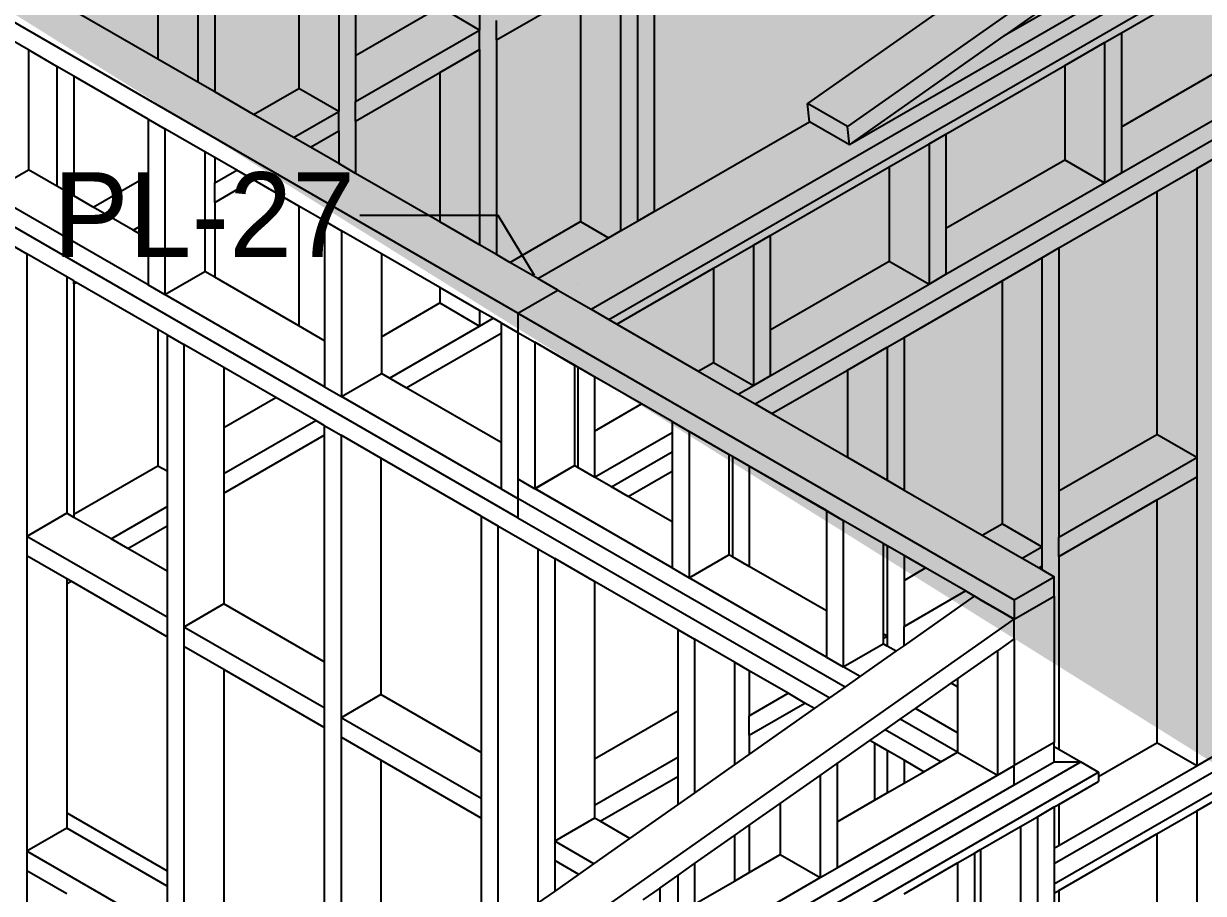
# Model space of a CAD drawing. Header units: millimetres. Extents: x 19458 to 19711, y 4351 to 4752.
# Drawn here: x 19493.654 to 19495.537, y 4536.232 to 4537.62 of the extents above; entities that cross this region are included whole.
import ezdxf
from ezdxf import colors
from ezdxf.entities.mleader import LeaderData, LeaderLine
from ezdxf.math import Vec2, Vec3

# ---------------------------------------------------------------- set-up
doc = ezdxf.new("R2010")
doc.units = ezdxf.units.MM
for name, color, linetype in [('0 @ 0.75', 7, 'Continuous'), ('cotas', 1, 'Continuous'), ('cotas @ 400', 1, 'Continuous'), ('cotas @ 500', 1, 'Continuous')]:
    doc.layers.add(name, color=color, linetype=linetype)
doc.styles.add('century gothic', font='GOTHIC.TTF')
doc.styles.add('COTAS SMC', font='GOTHIC.TTF')
doc.dimstyles.new('ANOTATIVE 100 SMCONSTRUCCIONES', dxfattribs={"dimscale": 0, "dimtxt": 0.18, "dimasz": 0.15, "dimexe": 0.18, "dimexo": 0.09, "dimgap": 0.1, "dimtad": 1, "dimzin": 0, "dimdsep": 46, "dimtxsty": 'century gothic', "dimblk1": 'FLECHA1', "dimblk2": 'FLECHA1', "dimsah": 1, "dimcen": 0.18, "dimdle": 0.075, "dimclrd": 1, "dimclre": 1, "dimclrt": 2, "dimaunit": 1, "dimadec": 0, "dimazin": 0, "dimtfac": 0.75, "dimtix": 1, "dimtmove": 2, "dimatfit": 3, "dimfxl": 0.09, "dimtvp": 1.5, "dimtfill": 1, "dimtolj": 1, "dimtzin": 0, "dimarcsym": 0})
doc.dimstyles.new('PIES SMCONSTRUCCIONES', dxfattribs={"dimscale": 0, "dimtxt": 0.18, "dimasz": 0.2, "dimexe": 0.18, "dimexo": 0, "dimgap": 0.1, "dimtad": 1, "dimdec": 0, "dimlfac": 39.370079, "dimzin": 0, "dimdsep": 46, "dimlunit": 4, "dimtxsty": 'COTAS SMC', "dimblk1": 'FLECHA1', "dimblk2": 'FLECHA1', "dimsah": 1, "dimcen": 0.2, "dimdle": 0.075, "dimclrd": 1, "dimclre": 1, "dimclrt": 2, "dimaunit": 1, "dimadec": 0, "dimazin": 0, "dimtfac": 0.75, "dimtdec": 0, "dimtix": 1, "dimtmove": 2, "dimatfit": 3, "dimfxl": 0.09, "dimtvp": 1.5, "dimtfill": 1, "dimtolj": 1, "dimtzin": 0, "dimarcsym": 0})

# ---------------------------------------------------------------- blocks, each defined once
blk = doc.blocks.new('FLECHA1')
at = {"color": 4}
blk.add_line((-0.246176, -0.248081), (0.248081, 0.25), dxfattribs=at)
at = {"color": 1}
blk.add_line((-1, 0), (0.496162, 0), dxfattribs=at)
blk = doc.blocks.new('*D574')
at = {"layer": 'cotas', "color": 1, "lineweight": -2, "transparency": 16777216}
for p, q in [((19614.326, 4625.8448), (19614.326, 4700.8448)), ((19570.9836, 4550.8448), (19524.326, 4550.8448)), ((19614.326, 4548.4298), (19614.326, 4550.8448)), ((19570.5339, 4548.4298), (19524.326, 4548.4298)), ((19614.326, 4473.4298), (19614.326, 4398.4298))]:
    blk.add_line(p, q, dxfattribs=at)
at = {"layer": 'Defpoints', "color": 0, "transparency": 16777216}
for p in [(19614.326, 4550.8448), (19615.9836, 4550.8448), (19615.5339, 4548.4298)]:
    blk.add_point(p, dxfattribs=at)
at = {"layer": 'cotas', "color": 1, "lineweight": -2, "transparency": 16777216, "xscale": 75, "yscale": 75, "zscale": 75}
for p, rotation in [((19614.326, 4550.8448), 270), ((19614.326, 4548.4298), 90)]:
    blk.add_blockref('FLECHA1', p, dxfattribs=dict(at, rotation=rotation))
at = {"layer": 'cotas', "color": 2, "transparency": 16777216, "insert": (19517.3376, 4549.6373), "char_height": 90, "attachment_point": 5, "rotation": 90, "style": 'century gothic', "bg_fill": 3, "box_fill_scale": 1.1, "bg_fill_color": 256, "bg_fill_true_color": 13158600, "bg_fill_transparency": 0}
blk.add_mtext('\\A1;2.42', dxfattribs=at)
blk = doc.blocks.new('*D626')
at = {"layer": 'cotas', "color": 1, "lineweight": -2, "transparency": 16777216}
for p, q in [((19614.326, 4610.8448), (19614.326, 4670.8448)), ((19579.9836, 4550.8448), (19542.326, 4550.8448)), ((19614.326, 4548.4298), (19614.326, 4550.8448)), ((19579.5339, 4548.4298), (19542.326, 4548.4298)), ((19614.326, 4488.4298), (19614.326, 4428.4298))]:
    blk.add_line(p, q, dxfattribs=at)
at = {"layer": 'Defpoints', "color": 0, "transparency": 16777216}
for p in [(19614.326, 4550.8448), (19615.9836, 4550.8448), (19615.5339, 4548.4298)]:
    blk.add_point(p, dxfattribs=at)
at = {"layer": 'cotas', "color": 1, "lineweight": -2, "transparency": 16777216, "xscale": 60, "yscale": 60, "zscale": 60}
for p, rotation in [((19614.326, 4550.8448), 270), ((19614.326, 4548.4298), 90)]:
    blk.add_blockref('FLECHA1', p, dxfattribs=dict(at, rotation=rotation))
at = {"layer": 'cotas', "color": 2, "transparency": 16777216, "insert": (19536.7353, 4549.6373), "char_height": 72, "attachment_point": 5, "rotation": 90, "style": 'century gothic', "bg_fill": 3, "box_fill_scale": 1.1, "bg_fill_color": 256, "bg_fill_true_color": 13158600, "bg_fill_transparency": 0}
blk.add_mtext('\\A1;2.42', dxfattribs=at)
blk = doc.blocks.new('*D629')
at = {"layer": 'cotas', "color": 1, "lineweight": -2, "transparency": 16777216}
for p, q in [((19620.0128, 4651.7533), (19620.0128, 4751.7533)), ((19620.4168, 4551.7533), (19530.0128, 4551.7533)), ((19620.0128, 4550.5333), (19620.0128, 4551.7533)), ((19620.4168, 4550.5333), (19530.0128, 4550.5333)), ((19620.0128, 4450.5333), (19620.0128, 4350.5333))]:
    blk.add_line(p, q, dxfattribs=at)
at = {"layer": 'Defpoints', "color": 0, "transparency": 16777216}
for p in [(19620.0128, 4551.7533), (19620.4168, 4551.7533), (19620.4168, 4550.5333)]:
    blk.add_point(p, dxfattribs=at)
at = {"layer": 'cotas', "color": 1, "lineweight": -2, "transparency": 16777216, "xscale": 100, "yscale": 100, "zscale": 100}
for p, rotation in [((19620.0128, 4551.7533), 270), ((19620.0128, 4550.5333), 90)]:
    blk.add_blockref('FLECHA1', p, dxfattribs=dict(at, rotation=rotation))
at = {"layer": 'cotas', "color": 2, "transparency": 16777216, "insert": (19523.8809, 4551.1433), "char_height": 90, "attachment_point": 5, "rotation": 90, "style": 'COTAS SMC', "bg_fill": 3, "box_fill_scale": 1.1, "bg_fill_color": 256, "bg_fill_true_color": 13158600, "bg_fill_transparency": 0}
blk.add_mtext("\\A1;4'", dxfattribs=at)
blk = doc.blocks.new('hf')
at = {"color": 250}
for p, q in [((2.8744, 1.5647), (0.5842, -0.0453)), ((0.0583, -0.343), (-1.9393, 0.8103)), ((0.2489, 0.6542), (0.2489, -0.1962)), ((-0.0028, 0.5089), (-0.0028, 0.1086)), ((0.4366, -0.4879), (2.1418, 0.4966)), ((0.2758, 0.4602), (0.2758, -0.1807)), ((1.5141, 0.4607), (0.5871, -0.0744)), ((0.175, -0.3369), (1.5353, 0.4485)), ((0.2033, -0.3532), (1.5494, 0.424)), ((-0.2275, 0.3792), (-0.2275, -0.0212)), ((-0.2007, 0.3947), (-0.2007, 0.0678)), ((-0.2912, 0.3424), (-0.2912, 0.0156)), ((1.1194, 0.2998), (0.8341, 0.0992)), ((-0.4254, 0.2649), (-0.4254, 0.0098)), ((1.1505, 0.2818), (0.8341, 0.0992)), ((-0.4523, 0.2494), (-0.4523, 0.0253)), ((-0.5159, 0.2127), (-0.5159, 0.0621)), ((0.222, 0.2074), (0.222, -0.2117)), ((1.0212, 0.1043), (1.2108, 0.2138)), ((0.0241, 0.0931), (0.1584, 0.1706)), ((0.1584, 0.1706), (0.1584, -0.197)), ((0.7763, 0.1712), (0.5206, -0.0085)), ((-0.5159, 0.0621), (-0.6464, 0.1374)), ((-0.2007, 0.0678), (-0.0664, 0.1454)), ((-0.0028, 0.1086), (-0.0664, 0.1454)), ((-0.7226, 0.0768), (-0.7862, 0.1136)), ((0.0241, 0.0931), (0.0241, 0.1241)), ((-0.2007, -0.0056), (-0.0028, 0.1086)), ((-0.0028, 0.0776), (-0.0028, 0.1086)), ((0.5871, -0.0744), (0.8341, 0.0992)), ((0.9943, 0.0888), (1.0212, 0.1043)), ((1.0212, 0.1043), (1.0212, -0.0459)), ((0.0583, -0.6696), (-1.2527, 0.0873)), ((-0.7226, 0.0768), (-0.7226, -0.1142)), ((-0.6771, 0.0506), (-0.7226, 0.0768)), ((-0.0664, 0.0408), (-0.0028, 0.0776)), ((-0.0028, 0.0776), (-0.0028, -0.2342)), ((0.0241, 0.0931), (0.0241, -0.2497)), ((0.9307, 0.0521), (0.9943, 0.0888)), ((0.9943, 0.0888), (0.9943, -0.1349)), ((-0.4523, 0.0253), (-0.5159, 0.0621)), ((-0.2007, 0.0678), (-0.2007, -0.0056)), ((1.0212, -0.0459), (1.2108, 0.0636)), ((-0.6771, 0.0506), (-0.6771, -0.1405)), ((-0.6502, 0.0351), (-0.6771, 0.0506)), ((-0.2007, -0.0367), (-0.0664, 0.0408)), ((-0.0664, 0.0408), (-0.0664, -0.1975)), ((0.741, -0.0574), (0.9307, 0.0521)), ((0.9307, 0.0521), (0.9307, -0.0982)), ((-0.6502, 0.0351), (-0.6502, -0.156)), ((-0.5315, -0.0335), (-0.6502, 0.0351)), ((-0.4254, 0.0098), (-0.4523, 0.0253)), ((1.0212, -0.1194), (1.2745, 0.0268)), ((-0.3633, -0.0261), (-0.4254, 0.0098)), ((-0.3633, -0.0261), (-0.2912, 0.0156)), ((-0.2275, -0.0212), (-0.2912, 0.0156)), ((-0.2007, -0.0367), (-0.2007, -0.0056)), ((0.5235, -0.0377), (0.5206, -0.0085)), ((0.5842, -0.0453), (0.5206, -0.0085)), ((-0.5315, -0.0335), (-0.5047, -0.049)), ((-0.5315, -0.0335), (-0.5315, -0.1232)), ((-0.2997, -0.0628), (-0.3633, -0.0261)), ((-0.2997, -0.0628), (-0.2275, -0.0212)), ((-0.2275, -0.0522), (-0.2275, -0.0212)), ((-0.2007, -0.0367), (-0.2007, -0.12)), ((-0.5047, -0.049), (-0.5047, -0.3135)), ((-0.441, -0.0857), (-0.5047, -0.049)), ((-0.2728, -0.0783), (-0.2275, -0.0522)), ((-0.2275, -0.0522), (-0.2275, -0.1045)), ((0.2758, -0.1807), (0.5235, -0.0377)), ((0.5871, -0.0744), (0.5235, -0.0377)), ((0.5871, -0.0744), (0.5842, -0.0453)), ((1.0212, -0.0459), (1.0212, -0.1194)), ((-0.2728, -0.0783), (-0.2997, -0.0628)), ((0.6505, -0.1097), (0.7142, -0.0729)), ((0.7142, -0.0729), (0.741, -0.0574)), ((0.7142, -0.0729), (0.7142, -0.2967)), ((0.741, -0.0574), (0.741, -0.2077)), ((-0.441, -0.0857), (-0.441, -0.2768)), ((-0.4254, -0.0947), (-0.441, -0.0857)), ((-0.2275, -0.1045), (-0.2728, -0.0783)), ((-0.4254, -0.0947), (-0.4254, -0.1354)), ((-0.3902, -0.1151), (-0.4254, -0.0947)), ((-0.2007, -0.12), (-0.2275, -0.1045)), ((0.4609, -0.2192), (0.6505, -0.1097)), ((0.6505, -0.1097), (0.6505, -0.2599)), ((0.741, -0.2077), (0.9307, -0.0982)), ((0.9307, -0.0982), (0.9943, -0.1349)), ((1.0776, -0.1489), (1.1413, -0.1121)), ((1.1413, -0.1121), (1.1681, -0.0966)), ((1.1413, -0.1121), (1.1413, -0.5732)), ((-0.7862, -0.151), (-0.7226, -0.1142)), ((-0.6771, -0.1405), (-0.7226, -0.1142)), ((-0.6193, -0.1739), (-0.5315, -0.1232)), ((-0.5315, -0.1232), (-0.5315, -0.1967)), ((-0.4254, -0.1354), (-0.3902, -0.1151)), ((-0.4254, -0.1664), (-0.3633, -0.1306)), ((-0.3633, -0.1306), (-0.3902, -0.1151)), ((-0.2912, -0.1722), (-0.3633, -0.1306)), ((-0.0664, -0.1975), (-0.2007, -0.12)), ((0.9943, -0.1349), (1.0212, -0.1194)), ((-0.6502, -0.156), (-0.6771, -0.1405)), ((-0.4254, -0.1664), (-0.4254, -0.1354)), ((0.741, -0.2811), (0.9943, -0.1349)), ((0.9213, -0.2391), (1.0776, -0.1489)), ((1.0776, -0.1489), (1.0776, -0.5365)), ((-0.5315, -0.298), (-0.7862, -0.151)), ((-0.6193, -0.1739), (-0.6502, -0.156)), ((-0.4254, -0.1664), (-0.4254, -0.2858)), ((-0.5557, -0.2106), (-0.6193, -0.1739)), ((-0.2912, -0.1722), (-0.2912, -0.3633)), ((-0.25, -0.196), (-0.2912, -0.1722)), ((0.2489, -0.1962), (0.2758, -0.1807)), ((-0.5557, -0.2106), (-0.5315, -0.1967)), ((-0.5315, -0.1967), (-0.5315, -0.2245)), ((-0.25, -0.196), (-0.2231, -0.2115)), ((-0.25, -0.196), (-0.25, -0.3871)), ((-0.0028, -0.2342), (-0.0664, -0.1975)), ((0.0456, -0.2622), (0.1584, -0.197)), ((0.1584, -0.197), (0.2029, -0.2228)), ((0.222, -0.2117), (0.2489, -0.1962)), ((-0.5315, -0.2245), (-0.5557, -0.2106)), ((-0.5315, -0.2245), (-0.5315, -0.298)), ((-0.2231, -0.2115), (-0.2231, -0.4761)), ((-0.1595, -0.2483), (-0.2231, -0.2115)), ((0.0902, -0.2879), (0.2029, -0.2228)), ((0.2029, -0.2228), (0.222, -0.2117)), ((0.434, -0.2347), (0.4609, -0.2192)), ((0.4609, -0.2192), (0.4609, -0.3694)), ((0.741, -0.2077), (0.741, -0.2811)), ((-0.7517, -0.2329), (-0.7249, -0.2484)), ((0.0241, -0.2497), (-0.0028, -0.2342)), ((0.3704, -0.2714), (0.434, -0.2347)), ((0.434, -0.2347), (0.434, -0.4584)), ((0.8944, -0.2547), (0.9213, -0.2391)), ((0.9213, -0.2391), (0.9213, -0.6267)), ((-0.7249, -0.2484), (-0.7249, -0.6992)), ((-0.6612, -0.2852), (-0.7249, -0.2484)), ((-0.1595, -0.2483), (-0.1595, -0.3806)), ((-0.0664, -0.302), (-0.1595, -0.2483)), ((0.0456, -0.2622), (0.0241, -0.2497)), ((0.0902, -0.2879), (0.0456, -0.2622)), ((0.0902, -0.2612), (0.0902, -0.2612)), ((0.4609, -0.3694), (0.6505, -0.2599)), ((0.6505, -0.2599), (0.7142, -0.2967)), ((0.8308, -0.2914), (0.8944, -0.2547)), ((0.8944, -0.2547), (0.8944, -0.7157)), ((-0.5047, -0.3135), (-0.441, -0.2768)), ((-0.4254, -0.2858), (-0.441, -0.2768)), ((0.216, -0.3605), (0.3704, -0.2714)), ((0.3704, -0.2714), (0.3704, -0.4217)), ((0.7142, -0.2967), (0.741, -0.2811)), ((-0.6612, -0.2852), (-0.6612, -0.6624)), ((-0.6502, -0.2915), (-0.6612, -0.2852)), ((-0.6502, -0.2962), (-0.6502, -0.2915)), ((-0.6462, -0.2939), (-0.6502, -0.2915)), ((-0.6502, -0.2962), (-0.6462, -0.2939)), ((-0.6502, -0.2962), (-0.6502, -0.6639)), ((-0.5159, -0.3691), (-0.6462, -0.2939)), ((-0.5315, -0.298), (-0.5047, -0.3135)), ((-0.2912, -0.3633), (-0.4254, -0.2858)), ((0.122, -0.3063), (0.0902, -0.2879)), ((0.1539, -0.2979), (0.1538, -0.2979)), ((0.4609, -0.4429), (0.7142, -0.2967)), ((0.6744, -0.3817), (0.8308, -0.2914)), ((0.8308, -0.2914), (0.8308, -0.679)), ((-0.25, -0.4606), (-0.5047, -0.3135)), ((-0.0664, -0.302), (-0.0664, -0.3268)), ((-0.0028, -0.3387), (-0.0664, -0.302)), ((0.0583, -0.343), (0.122, -0.3063)), ((0.122, -0.3063), (0.175, -0.3369)), ((-0.1595, -0.3806), (-0.0664, -0.3268)), ((-0.0664, -0.3268), (-0.0028, -0.3636)), ((-0.0028, -0.3387), (-0.0028, -0.3636)), ((0.0187, -0.3512), (-0.0028, -0.3387)), ((0.175, -0.3369), (0.2033, -0.3532)), ((-0.0028, -0.3636), (0.0187, -0.3512)), ((0.0315, -0.3585), (0.0187, -0.3512)), ((0.0583, -0.343), (0.0583, -0.374)), ((0.0583, -0.343), (0.8503, -0.8002)), ((0.2033, -0.3532), (0.216, -0.3605)), ((-0.5159, -0.3691), (-0.5159, -0.5864)), ((-0.5013, -0.3775), (-0.5159, -0.3691)), ((-0.25, -0.3871), (-0.2912, -0.3633)), ((-0.1467, -0.4467), (-0.0028, -0.3636)), ((-0.1199, -0.4622), (0.0315, -0.3748)), ((0.0315, -0.3585), (0.0583, -0.374)), ((0.0315, -0.3585), (0.0315, -0.3748)), ((0.0315, -0.3748), (0.0315, -0.5496)), ((0.0583, -0.374), (0.0583, -0.6075)), ((0.0583, -0.374), (0.0852, -0.3895)), ((0.216, -0.3605), (0.3461, -0.4357)), ((0.4609, -0.3694), (0.4609, -0.4429)), ((-0.5013, -0.3775), (-0.4744, -0.393)), ((-0.5013, -0.3775), (-0.5013, -0.5948)), ((-0.4744, -0.393), (-0.4744, -0.8438)), ((-0.4108, -0.4298), (-0.4744, -0.393)), ((-0.25, -0.3871), (-0.25, -0.4606)), ((-0.1595, -0.3806), (-0.1595, -0.4393)), ((0.0852, -0.3895), (0.0852, -0.6231)), ((0.1488, -0.4263), (0.0852, -0.3895)), ((0.6475, -0.3972), (0.6744, -0.3817)), ((0.6744, -0.3817), (0.6744, -0.6252)), ((0.5839, -0.4339), (0.6475, -0.3972)), ((0.6475, -0.3972), (0.6475, -0.6097)), ((-0.4108, -0.4298), (-0.4108, -0.5256)), ((-0.3278, -0.4777), (-0.4108, -0.4298)), ((0.1488, -0.4263), (0.1488, -0.5863)), ((0.1538, -0.4291), (0.1488, -0.4263)), ((0.1538, -0.4291), (0.1538, -0.5892)), ((0.1807, -0.4446), (0.1538, -0.4291)), ((0.3461, -0.4357), (0.3704, -0.4217)), ((0.3704, -0.4217), (0.434, -0.4584)), ((-0.2231, -0.4761), (-0.1595, -0.4393)), ((-0.1467, -0.4467), (-0.1595, -0.4393)), ((-0.1199, -0.4622), (-0.1467, -0.4467)), ((0.1807, -0.4446), (0.1807, -0.5312)), ((0.2556, -0.4879), (0.1807, -0.4446)), ((0.3461, -0.4357), (0.4098, -0.4724)), ((0.434, -0.4584), (0.4609, -0.4429)), ((0.4635, -0.5034), (0.5839, -0.4339)), ((0.5839, -0.4339), (0.5839, -0.5729)), ((-0.25, -0.4606), (-0.2231, -0.4761)), ((0.0315, -0.5496), (-0.1199, -0.4622)), ((0.4098, -0.4724), (0.434, -0.4584)), ((-0.4108, -0.5256), (-0.3278, -0.4777)), ((-0.2641, -0.5145), (-0.3278, -0.4777)), ((0.0315, -0.6231), (-0.2231, -0.4761)), ((0.1807, -0.5312), (0.2556, -0.4879)), ((0.3044, -0.5161), (0.2556, -0.4879)), ((0.4098, -0.4724), (0.4366, -0.4879)), ((0.4366, -0.4879), (0.4635, -0.5034)), ((0.4635, -0.5034), (0.5839, -0.5729)), ((0.9139, -1.2211), (2.163, -0.4999)), ((-0.4108, -0.5991), (-0.2641, -0.5145)), ((-0.4108, -0.5256), (-0.4108, -0.5991)), ((-0.2508, -0.5221), (-0.2641, -0.5145)), ((-0.2508, -0.5221), (-0.2239, -0.5376)), ((-0.2508, -0.5221), (-0.2508, -0.5378)), ((0.3044, -0.5161), (0.3313, -0.5316)), ((0.3044, -0.5161), (0.3044, -0.5332)), ((0.9139, -1.2537), (2.1772, -0.5244)), ((-0.4108, -0.6301), (-0.2508, -0.5378)), ((-0.2508, -0.5378), (-0.2508, -0.8994)), ((-0.2239, -0.5376), (-0.2239, -0.9884)), ((-0.1603, -0.5744), (-0.2239, -0.5376)), ((0.1807, -0.5312), (0.1807, -0.6047)), ((0.1807, -0.6047), (0.3044, -0.5332)), ((0.3044, -0.5332), (0.3044, -0.5643)), ((0.3313, -0.5316), (0.3313, -0.7651)), ((0.3949, -0.5683), (0.3313, -0.5316)), ((0.9213, -0.6267), (1.0776, -0.5365)), ((1.1413, -0.5732), (1.0776, -0.5365)), ((0.0315, -0.5496), (0.0315, -0.6231)), ((0.2075, -0.6202), (0.3044, -0.5643)), ((0.3044, -0.5643), (0.3044, -0.5953)), ((-0.1603, -0.5744), (-0.1603, -0.9516)), ((-0.0004, -0.6667), (-0.1603, -0.5744)), ((0.3949, -0.5683), (0.3949, -0.7284)), ((0.4007, -0.5717), (0.3949, -0.5683)), ((0.4007, -0.5717), (0.4007, -0.7317)), ((0.4275, -0.5872), (0.4007, -0.5717)), ((0.5839, -0.5729), (0.6475, -0.6097)), ((0.9213, -0.7002), (1.1413, -0.5732)), ((1.1413, -0.5732), (1.1413, -0.6042)), ((-0.6502, -0.6639), (-0.5159, -0.5864)), ((-0.5159, -0.5864), (-0.5013, -0.5948)), ((-0.5013, -0.5948), (-0.5013, -0.6514)), ((-0.4108, -0.5991), (-0.4108, -0.6301)), ((0.0852, -0.6231), (0.1488, -0.5863)), ((0.1538, -0.5892), (0.1488, -0.5863)), ((0.1807, -0.6047), (0.1538, -0.5892)), ((0.2344, -0.6357), (0.3044, -0.5953)), ((0.3044, -0.5953), (0.3044, -0.6761)), ((0.4275, -0.5872), (0.4275, -0.7472)), ((0.5505, -0.6582), (0.4275, -0.5872)), ((0.0583, -0.6075), (0.0583, -0.6386)), ((0.0583, -0.6075), (0.0852, -0.6231)), ((0.2075, -0.6202), (0.1807, -0.6047)), ((0.2344, -0.6357), (0.2075, -0.6202)), ((0.6475, -0.6097), (0.6744, -0.6252)), ((1.0776, -0.641), (1.1413, -0.6042)), ((1.1413, -0.6042), (1.1413, -1.0653)), ((-0.4108, -0.6301), (-0.4108, -0.807)), ((0.0315, -0.6231), (0.0583, -0.6386)), ((0.5802, -0.9399), (0.0583, -0.6386)), ((0.0583, -0.6386), (0.0583, -0.6696)), ((0.3044, -0.7496), (0.0852, -0.6231)), ((0.3044, -0.6761), (0.2344, -0.6357)), ((0.6744, -0.6252), (0.7992, -0.6972)), ((0.9213, -0.6267), (0.9213, -0.7002)), ((-0.5908, -0.7031), (-0.5013, -0.6514)), ((-0.5013, -0.6514), (-0.5013, -0.6824)), ((0.5505, -0.6582), (0.5774, -0.6737)), ((0.5505, -0.6582), (0.5505, -0.8182)), ((0.9213, -0.7312), (1.0776, -0.641)), ((1.0776, -0.641), (1.0776, -1.0286)), ((-0.6612, -0.6624), (-0.7249, -0.6992)), ((-0.6502, -0.6688), (-0.6612, -0.6624)), ((-0.6502, -0.6639), (-0.6502, -0.6688)), ((-0.5908, -0.7031), (-0.6502, -0.6688)), ((-0.0004, -0.6667), (0.0265, -0.6822)), ((-0.0004, -0.6667), (-0.0004, -1.044)), ((0.0583, -0.6696), (0.556, -0.9569)), ((0.3044, -0.6761), (0.3044, -0.7496)), ((0.5774, -0.6737), (0.5774, -0.9072)), ((0.641, -0.7104), (0.5774, -0.6737)), ((-0.5639, -0.7186), (-0.5013, -0.6824)), ((-0.5013, -0.6824), (-0.5013, -0.7548)), ((0.0265, -0.6822), (0.0265, -1.3291)), ((0.0265, -0.6822), (0.0902, -0.719)), ((0.7992, -0.6972), (0.8308, -0.679)), ((0.8944, -0.7157), (0.8308, -0.679)), ((-0.5013, -0.8282), (-0.7249, -0.6992)), ((-0.7249, -0.6992), (-0.7249, -0.7302)), ((-0.5639, -0.7186), (-0.5908, -0.7031)), ((0.641, -0.7104), (0.641, -0.8545)), ((0.6475, -0.7142), (0.641, -0.7104)), ((0.6475, -0.7142), (0.6475, -0.8583)), ((0.6744, -0.7297), (0.6475, -0.7142)), ((0.7992, -0.6972), (0.8628, -0.734)), ((0.9213, -0.7312), (0.9213, -0.7002)), ((-0.6612, -0.7669), (-0.7249, -0.7302)), ((-0.7249, -0.7302), (-0.7249, -1.2016)), ((-0.5013, -0.7548), (-0.5639, -0.7186)), ((0.0902, -0.719), (0.117, -0.7345)), ((0.0902, -0.719), (0.0902, -1.2844)), ((0.3313, -0.7651), (0.3949, -0.7284)), ((0.4007, -0.7317), (0.3949, -0.7284)), ((0.4275, -0.7472), (0.4007, -0.7317)), ((0.6744, -0.7297), (0.6744, -0.7693)), ((0.7087, -0.7495), (0.6744, -0.7297)), ((0.8628, -0.734), (0.8944, -0.7157)), ((0.8628, -0.734), (0.8897, -0.7495)), ((0.8944, -0.7157), (0.8944, -0.7468)), ((0.9213, -0.7312), (0.9213, -1.0388)), ((0.117, -0.7345), (0.117, -1.1852)), ((0.1807, -0.7712), (0.117, -0.7345)), ((0.3044, -0.7496), (0.3313, -0.7651)), ((0.5505, -0.8182), (0.4275, -0.7472)), ((0.6744, -0.7693), (0.7087, -0.7495)), ((0.7723, -0.7862), (0.7087, -0.7495)), ((0.8897, -0.7495), (0.8944, -0.7468)), ((0.8897, -0.7495), (0.8944, -0.7522)), ((0.8944, -0.7468), (0.8944, -0.7522)), ((0.8944, -0.7522), (0.9139, -0.7635)), ((-0.6612, -0.7669), (-0.6612, -0.7747)), ((-0.6544, -0.7708), (-0.6612, -0.7669)), ((-0.6612, -0.7747), (-0.6544, -0.7708)), ((-0.5013, -0.8593), (-0.6544, -0.7708)), ((-0.5013, -0.7548), (-0.5013, -0.8282)), ((0.1807, -0.7712), (0.1807, -1.0543)), ((0.3134, -0.8479), (0.1807, -0.7712)), ((0.5505, -0.8917), (0.3313, -0.7651)), ((0.6744, -0.7693), (0.6744, -0.8428)), ((0.8503, -0.8002), (0.9139, -0.7635)), ((0.9139, -0.7945), (0.9139, -0.7635)), ((-0.6612, -0.7747), (-0.6612, -1.1404)), ((0.6744, -0.8428), (0.7723, -0.7862)), ((0.7965, -0.8002), (0.7723, -0.7862)), ((-0.4108, -0.807), (-0.4744, -0.8438)), ((-0.2508, -0.8994), (-0.4108, -0.807)), ((0.6744, -0.8736), (0.7866, -0.7947)), ((0.7965, -0.8004), (0.7866, -0.7947)), ((0.7965, -0.8002), (0.7965, -0.8004)), ((0.7965, -0.8002), (0.8234, -0.8157)), ((0.8234, -0.8159), (0.7965, -0.8004)), ((0.8503, -0.8313), (0.9139, -0.7945)), ((0.8503, -0.8002), (0.8503, -0.8313)), ((0.9139, -0.7945), (0.9139, -1.028)), ((0.5505, -0.8182), (0.5505, -0.8917)), ((0.8234, -0.8157), (0.8234, -0.8159)), ((0.8234, -0.8157), (0.8503, -0.8313)), ((0.8503, -0.8315), (0.8234, -0.8159)), ((-1.008, -2.1378), (0.8503, -0.8315)), ((-0.5013, -0.8282), (-0.5013, -0.8593)), ((-0.2508, -0.9728), (-0.4744, -0.8438)), ((-0.4744, -0.8438), (-0.4744, -0.8748)), ((0.6744, -0.8736), (0.6744, -0.8428)), ((0.8503, -0.8313), (0.8503, -0.8315)), ((0.8503, -0.8627), (0.8503, -0.8315)), ((-0.5013, -0.8593), (-0.5013, -1.2327)), ((0.3134, -0.8479), (0.3402, -0.8634)), ((0.3134, -0.8479), (0.3134, -0.9777)), ((0.3402, -0.8634), (0.3402, -1.1086)), ((0.4039, -0.9001), (0.3402, -0.8634)), ((0.6475, -0.8583), (0.641, -0.8545)), ((0.641, -0.8545), (0.641, -0.862)), ((0.641, -0.862), (0.6475, -0.8583)), ((0.641, -0.862), (0.641, -0.8705)), ((0.6475, -0.8583), (0.6475, -0.8742)), ((0.8503, -0.8627), (0.8234, -0.8816)), ((0.8503, -0.8627), (0.8503, -1.0648)), ((-0.4108, -0.9115), (-0.4744, -0.8748)), ((-0.4744, -0.8748), (-0.4744, -1.3462)), ((0.5774, -0.9072), (0.641, -0.8705)), ((0.6044, -0.9228), (0.6618, -0.8825)), ((0.6475, -0.8742), (0.641, -0.8705)), ((0.6618, -0.8825), (0.6475, -0.8742)), ((0.6618, -0.8825), (0.6744, -0.8736)), ((0.7598, -0.9263), (0.8234, -0.8816)), ((0.8234, -0.8816), (0.8234, -1.0803)), ((-0.2508, -0.8994), (-0.2508, -0.9728)), ((0.4039, -0.9001), (0.4039, -1.0638)), ((0.4275, -0.9138), (0.4039, -0.9001)), ((0.5505, -0.8917), (0.5774, -0.9072)), ((-0.4108, -0.9115), (-0.4108, -1.285)), ((-0.2508, -1.0039), (-0.4108, -0.9115)), ((0.4275, -0.9138), (0.4275, -0.9853)), ((0.4895, -0.9495), (0.4275, -0.9138)), ((0.6044, -0.9228), (0.5774, -0.9072)), ((0.556, -0.9569), (0.5802, -0.9399)), ((0.5802, -0.9399), (0.6044, -0.9228)), ((0.6924, -0.9736), (0.7498, -0.9333)), ((0.7498, -0.9333), (0.7598, -0.9263)), ((0.7598, -0.939), (0.7498, -0.9333)), ((0.7598, -0.9263), (0.7598, -0.939)), ((0.7598, -0.939), (0.7598, -1.0125)), ((-0.1603, -0.9516), (-0.2239, -0.9884)), ((-0.0004, -1.044), (-0.1603, -0.9516)), ((0.4275, -0.9853), (0.4895, -0.9495)), ((0.5163, -0.965), (0.4895, -0.9495)), ((0.5317, -0.9739), (0.556, -0.9569)), ((-0.2508, -0.9728), (-0.2508, -1.0039)), ((0.1807, -1.0543), (0.3134, -0.9777)), ((0.3134, -0.9777), (0.3134, -1.0512)), ((0.4275, -1.0163), (0.5163, -0.965)), ((0.4275, -1.0472), (0.5317, -0.9739)), ((0.5317, -0.9739), (0.5163, -0.965)), ((0.6682, -0.9907), (0.6924, -0.9736)), ((0.7598, -1.0125), (0.6924, -0.9736)), ((-0.0004, -1.1174), (-0.2239, -0.9884)), ((-0.2239, -0.9884), (-0.2239, -1.0194)), ((0.4275, -1.0163), (0.4275, -0.9853)), ((0.644, -1.0077), (0.6682, -0.9907)), ((0.7598, -1.0435), (0.6682, -0.9907)), ((-0.2508, -1.0039), (-0.2508, -1.3773)), ((0.4275, -1.0163), (0.4275, -1.0472)), ((0.6197, -1.0247), (0.644, -1.0077)), ((0.7329, -1.0591), (0.644, -1.0077)), ((0.7598, -1.0125), (0.7598, -1.0435)), ((-0.1603, -1.0561), (-0.2239, -1.0194)), ((-0.2239, -1.0194), (-0.2239, -1.4908)), ((0.5674, -1.0615), (0.6197, -1.0247)), ((0.6271, -1.029), (0.6197, -1.0247)), ((0.6271, -1.029), (0.6271, -1.1202)), ((0.6475, -1.0408), (0.6271, -1.029)), ((0.9139, -1.028), (0.8503, -1.0648)), ((0.9139, -1.0346), (0.9139, -1.028)), ((0.9139, -1.0591), (0.9139, -1.0346)), ((0.9139, -1.0346), (0.9213, -1.0388)), ((0.9846, -1.0823), (1.0776, -1.0286)), ((1.1413, -1.0653), (1.0776, -1.0286)), ((-0.0004, -1.044), (-0.0004, -1.1174)), ((0.1807, -1.1278), (0.3134, -1.0512)), ((0.3134, -1.0512), (0.3134, -1.0822)), ((0.4039, -1.0638), (0.4275, -1.0472)), ((0.6475, -1.0408), (0.6475, -1.1083)), ((0.6744, -1.0563), (0.6475, -1.0408)), ((0.7329, -1.0591), (0.7598, -1.0435)), ((0.7598, -1.0435), (0.8234, -1.0803)), ((0.9213, -1.0388), (0.9564, -1.0591)), ((1.1413, -1.0653), (1.1681, -1.0498)), ((-0.202, -1.7278), (0.9564, -1.0591)), ((-0.1603, -1.0561), (-0.1603, -1.4296)), ((-0.0004, -1.1485), (-0.1603, -1.0561)), ((0.1807, -1.0543), (0.1807, -1.1278)), ((0.3402, -1.1086), (0.4039, -1.0638)), ((0.5406, -1.0804), (0.5674, -1.0615)), ((0.5674, -1.0615), (0.5674, -1.1546)), ((0.6744, -1.0563), (0.6744, -1.0928)), ((0.706, -1.0746), (0.6744, -1.0563)), ((0.706, -1.0746), (0.7329, -1.0591)), ((0.8234, -1.0803), (0.8503, -1.0648)), ((0.8503, -1.0958), (0.9139, -1.0591)), ((0.8503, -1.0958), (0.8503, -1.0648)), ((0.9139, -1.0591), (0.9564, -1.0591)), ((0.9213, -1.1923), (1.1413, -1.0653)), ((0.9564, -1.0591), (0.9846, -1.0754)), ((-0.1878, -1.7523), (0.9846, -1.0754)), ((0.1896, -1.1537), (0.3134, -1.0822)), ((0.3134, -1.0822), (0.3134, -1.1274)), ((0.4769, -1.1251), (0.5406, -1.0804)), ((0.5406, -1.0804), (0.5406, -1.2436)), ((0.5674, -1.2281), (0.8234, -1.0803)), ((0.6744, -1.0928), (0.706, -1.0746)), ((0.9213, -1.1267), (0.9846, -1.0901)), ((0.9846, -1.0754), (0.9846, -1.0823)), ((0.9846, -1.0823), (0.9846, -1.0901)), ((-0.2232, -1.7156), (0.8503, -1.0958)), ((0.3134, -1.1274), (0.3402, -1.1086)), ((0.6271, -1.1202), (0.6475, -1.1083)), ((0.6475, -1.1083), (0.6744, -1.0928)), ((-0.0004, -1.1174), (-0.0004, -1.1485)), ((0.1807, -1.1278), (0.1807, -1.1485)), ((0.2371, -1.1811), (0.3134, -1.1274)), ((0.4275, -1.1599), (0.4769, -1.1251)), ((0.4769, -1.1251), (0.4769, -1.2068)), ((0.5674, -1.1546), (0.6271, -1.1202)), ((0.9139, -1.1309), (0.9213, -1.1267)), ((0.9213, -1.1267), (0.9213, -1.1923)), ((1.1413, -1.1372), (1.1681, -1.1216)), ((-0.6612, -1.1404), (-0.5013, -1.2327)), ((-0.6612, -1.1404), (-0.6612, -1.1649)), ((0.8602, -1.1619), (0.8871, -1.1464)), ((0.8871, -1.1464), (0.9139, -1.1309)), ((0.8871, -1.1464), (0.8871, -2.0898)), ((0.9139, -1.1309), (0.9139, -1.1966)), ((1.0776, -1.1739), (1.1413, -1.1372)), ((1.1413, -1.1372), (1.1413, -1.5375)), ((-0.6612, -1.1649), (-0.7249, -1.2016)), ((-0.5013, -1.2572), (-0.6612, -1.1649)), ((-0.0004, -1.1485), (-0.0004, -1.348)), ((0.1807, -1.1485), (0.117, -1.1852)), ((0.1896, -1.1537), (0.1807, -1.1485)), ((0.2371, -1.1811), (0.1896, -1.1537)), ((0.4039, -1.1765), (0.4275, -1.1599)), ((0.4275, -1.1599), (0.4275, -1.2354)), ((0.5674, -1.1546), (0.5674, -1.2281)), ((0.7965, -1.1987), (0.8602, -1.1619)), ((0.8602, -1.1619), (0.8602, -1.6028)), ((0.1797, -1.2214), (0.117, -1.1852)), ((0.117, -1.1852), (0.117, -1.2162)), ((0.1797, -1.2214), (0.2371, -1.1811)), ((0.3402, -1.2212), (0.4039, -1.1765)), ((0.4039, -1.1765), (0.4039, -1.249)), ((0.9213, -1.2642), (1.0776, -1.1739)), ((1.0776, -1.1739), (1.0776, -1.5007)), ((-0.5013, -1.3307), (-0.7249, -1.2016)), ((-0.7249, -1.2016), (-0.7249, -1.2326)), ((0.7598, -1.2199), (0.7866, -1.2044)), ((0.7866, -1.2044), (0.7965, -1.1987)), ((0.7866, -1.2044), (0.7866, -1.5718)), ((0.7965, -1.1987), (0.7965, -1.5661)), ((0.9139, -1.1966), (0.9213, -1.1923)), ((0.9139, -1.1966), (0.9139, -1.2211)), ((0.1555, -1.2384), (0.117, -1.2162)), ((0.117, -1.2162), (0.117, -1.2655)), ((0.1555, -1.2384), (0.1797, -1.2214)), ((0.3134, -1.2401), (0.3402, -1.2212)), ((0.3402, -1.2212), (0.3402, -1.2858)), ((0.4275, -1.2354), (0.4769, -1.2068)), ((0.4769, -1.2068), (0.5406, -1.2436)), ((0.6744, -1.2692), (0.7598, -1.2199)), ((0.7598, -1.2199), (0.7598, -1.2856)), ((0.9139, -1.2211), (0.9139, -1.2537)), ((-0.6612, -1.2694), (-0.7249, -1.2326)), ((-0.7249, -1.2326), (-0.7249, -1.6738)), ((-0.5013, -1.2327), (-0.5013, -1.2572)), ((0.117, -1.2655), (0.1555, -1.2384)), ((0.2846, -1.2603), (0.3134, -1.2401)), ((0.3134, -1.2401), (0.3134, -1.2986)), ((0.4039, -1.249), (0.4275, -1.2354)), ((0.5406, -1.2436), (0.5674, -1.2281)), ((-0.5013, -1.2572), (-0.5013, -1.3307)), ((0.2846, -1.2603), (0.2577, -1.2792)), ((0.2846, -1.3914), (0.5406, -1.2436)), ((0.2846, -1.2603), (0.2846, -1.282)), ((0.3402, -1.2858), (0.4039, -1.249)), ((0.9139, -1.2537), (0.9139, -1.2684)), ((0.0902, -1.2844), (0.117, -1.2655)), ((0.9139, -1.2684), (0.9213, -1.2642)), ((0.9139, -1.2684), (0.9139, -2.0498)), ((0.9213, -1.2642), (0.9213, -1.591))]:
    blk.add_line(p, q, dxfattribs=at)
blk = doc.blocks.new('MJUH')
at = {"color": 2}
for p, q in [((19526.4108, 4523.2488), (19526.4744, 4523.2856)), ((19526.4744, 4523.2856), (19526.5275, 4523.255)), ((19526.4108, 4523.2488), (19526.4108, 4523.2178)), ((19526.4108, 4523.2488), (19527.2028, 4522.7916)), ((19526.5275, 4523.255), (19526.5558, 4523.2386)), ((19526.5558, 4523.2386), (19526.5685, 4523.2313)), ((19526.5685, 4523.2313), (19526.6986, 4523.1562)), ((19526.4108, 4523.2178), (19526.4108, 4522.9843)), ((19526.4108, 4523.2178), (19526.4377, 4523.2023)), ((19526.4377, 4523.2023), (19526.4377, 4522.9688)), ((19526.5013, 4523.1656), (19526.4377, 4523.2023)), ((19526.5013, 4523.1656), (19526.5013, 4523.0055)), ((19526.5063, 4523.1627), (19526.5013, 4523.1656)), ((19526.5331, 4523.1472), (19526.5063, 4523.1627)), ((19526.6986, 4523.1562), (19526.7622, 4523.1194)), ((19526.6081, 4523.1039), (19526.5331, 4523.1472)), ((19526.7622, 4523.1194), (19526.7891, 4523.1039)), ((19526.6569, 4523.0757), (19526.6081, 4523.1039)), ((19526.7891, 4523.1039), (19526.816, 4523.0884)), ((19526.816, 4523.0884), (19526.9364, 4523.0189)), ((19526.6569, 4523.0757), (19526.6838, 4523.0602)), ((19526.6569, 4523.0757), (19526.6569, 4523.0586)), ((19526.6569, 4523.0586), (19526.6569, 4523.0276)), ((19526.6838, 4523.0602), (19526.6838, 4522.8267)), ((19526.7474, 4523.0235), (19526.6838, 4523.0602)), ((19526.6569, 4523.0276), (19526.6569, 4522.9965)), ((19526.7474, 4523.0235), (19526.7474, 4522.8634)), ((19526.7531, 4523.0202), (19526.7474, 4523.0235)), ((19526.4377, 4522.9688), (19526.5013, 4523.0055)), ((19526.5063, 4523.0027), (19526.5013, 4523.0055)), ((19526.5331, 4522.9871), (19526.5063, 4523.0027)), ((19526.78, 4523.0047), (19526.7531, 4523.0202)), ((19526.903, 4522.9337), (19526.78, 4523.0047)), ((19526.9364, 4523.0189), (19527, 4522.9821)), ((19526.4108, 4522.9843), (19526.4108, 4522.9533)), ((19526.4108, 4522.9843), (19526.4377, 4522.9688)), ((19526.56, 4522.9716), (19526.5331, 4522.9871)), ((19526.6569, 4522.9965), (19526.6569, 4522.9157)), ((19526.6569, 4522.8422), (19526.4377, 4522.9688)), ((19526.5869, 4522.9561), (19526.56, 4522.9716)), ((19527, 4522.9821), (19527.0269, 4522.9666)), ((19527.0269, 4522.9666), (19527.1516, 4522.8946)), ((19526.9327, 4522.652), (19526.4108, 4522.9533)), ((19526.6569, 4522.9157), (19526.5869, 4522.9561)), ((19526.903, 4522.9337), (19526.9298, 4522.9182)), ((19526.903, 4522.9337), (19526.903, 4522.7736)), ((19526.6569, 4522.9157), (19526.6569, 4522.8422)), ((19526.9298, 4522.9182), (19526.9298, 4522.6846)), ((19526.9935, 4522.8814), (19526.9298, 4522.9182)), ((19527.1516, 4522.8946), (19527.2153, 4522.8579)), ((19526.9935, 4522.8814), (19526.9935, 4522.7373)), ((19527, 4522.8776), (19526.9935, 4522.8814)), ((19527.0269, 4522.8621), (19527, 4522.8776)), ((19526.6838, 4522.8267), (19526.7474, 4522.8634)), ((19526.7531, 4522.8601), (19526.7474, 4522.8634)), ((19526.78, 4522.8446), (19526.7531, 4522.8601)), ((19527.0611, 4522.8423), (19527.0269, 4522.8621)), ((19527.2153, 4522.8579), (19527.2422, 4522.8423)), ((19526.6569, 4522.8422), (19526.6838, 4522.8267)), ((19526.903, 4522.7736), (19526.78, 4522.8446)), ((19527.1248, 4522.8056), (19527.0611, 4522.8423)), ((19527.2422, 4522.8423), (19527.2469, 4522.8396)), ((19527.2469, 4522.8396), (19527.2664, 4522.8283)), ((19526.903, 4522.7001), (19526.6838, 4522.8267)), ((19527.2028, 4522.7916), (19527.2664, 4522.8283)), ((19527.2664, 4522.7973), (19527.2664, 4522.8283)), ((19527.149, 4522.7916), (19527.1248, 4522.8056)), ((19527.149, 4522.7914), (19527.1391, 4522.7971)), ((19527.2028, 4522.7606), (19527.2664, 4522.7973)), ((19527.2664, 4522.7973), (19527.2664, 4522.5638)), ((19527.149, 4522.7916), (19527.149, 4522.7914)), ((19527.149, 4522.7916), (19527.1759, 4522.7761)), ((19527.1759, 4522.7759), (19527.149, 4522.7914)), ((19527.2028, 4522.7916), (19527.2028, 4522.7606)), ((19526.903, 4522.7736), (19526.903, 4522.7001)), ((19527.1759, 4522.7761), (19527.1759, 4522.7759)), ((19527.1759, 4522.7761), (19527.2028, 4522.7606)), ((19527.2028, 4522.7604), (19527.1759, 4522.7759)), ((19527.2028, 4522.7606), (19527.2028, 4522.7604)), ((19527.2028, 4522.7292), (19527.2028, 4522.7604)), ((19526.9298, 4522.6846), (19526.9935, 4522.7214)), ((19526.9935, 4522.7373), (19526.9935, 4522.7298)), ((19526.9935, 4522.7298), (19526.9935, 4522.7214)), ((19527, 4522.7176), (19526.9935, 4522.7214)), ((19527.2028, 4522.7292), (19527.2028, 4522.5271)), ((19526.9569, 4522.669), (19527.0143, 4522.7094)), ((19527.0143, 4522.7094), (19527, 4522.7176)), ((19526.903, 4522.7001), (19526.9298, 4522.6846)), ((19526.9569, 4522.669), (19526.9298, 4522.6846)), ((19526.9327, 4522.652), (19526.9569, 4522.669)), ((19527.0449, 4522.6182), (19527.1023, 4522.6585)), ((19527.1122, 4522.6528), (19527.1023, 4522.6585)), ((19527.1122, 4522.6528), (19527.1122, 4522.5793)), ((19527.0207, 4522.6012), (19527.0449, 4522.6182)), ((19527.1122, 4522.5793), (19527.0449, 4522.6182)), ((19527.1122, 4522.5483), (19527.0207, 4522.6012)), ((19527.1122, 4522.5793), (19527.1122, 4522.5483)), ((19527.2664, 4522.5638), (19527.2028, 4522.5271)), ((19527.2664, 4522.5573), (19527.2664, 4522.5638)), ((19527.2664, 4522.5328), (19527.2664, 4522.5573)), ((19527.2028, 4522.496), (19527.2664, 4522.5328)), ((19527.2028, 4522.496), (19527.2028, 4522.5271))]:
    blk.add_line(p, q, dxfattribs=at)
blk = doc.blocks.new('*U734')
at = {"layer": 'cotas @ 500'}
dim = blk.add_linear_dim(base=(19614.3260382735, 4550.8448237801), p1=(19615.5338597089, 4548.4298237801), p2=(19615.9836080801, 4550.8448237801), angle=90, dimstyle='ANOTATIVE 100 SMCONSTRUCCIONES', override={"dimscale": 500, "dimtix": 1, "dimtofl": 1, "dimtmove": 1, "dimatfit": 1}, dxfattribs=at)
dim.commit()
dim.dimension.update_dxf_attribs({"geometry": '*D574', "text_midpoint": (19517.3375950376, 4549.6373237801)})
at = {"layer": 'cotas @ 400'}
dim = blk.add_linear_dim(base=(19614.3260382735, 4550.8448237801), p1=(19615.5338597089, 4548.4298237801), p2=(19615.9836080801, 4550.8448237801), angle=90, dimstyle='ANOTATIVE 100 SMCONSTRUCCIONES', override={"dimscale": 400, "dimtix": 1, "dimtofl": 1, "dimtmove": 1, "dimatfit": 1}, dxfattribs=at)
dim.commit()
dim.dimension.update_dxf_attribs({"geometry": '*D626', "text_midpoint": (19536.7352836848, 4549.6373237801)})
blk = doc.blocks.new('*U736')
at = {"layer": 'cotas @ 500'}
dim = blk.add_linear_dim(base=(19620.0128, 4551.7533), p1=(19620.4168, 4550.5333), p2=(19620.4168, 4551.7533), angle=90, dimstyle='PIES SMCONSTRUCCIONES', override={"dimscale": 500, "dimtix": 1, "dimtofl": 1, "dimtmove": 2, "dimatfit": 3}, dxfattribs=at)
dim.commit()
dim.dimension.update_dxf_attribs({"geometry": '*D629', "text_midpoint": (19523.8809, 4551.1433)})

msp = doc.modelspace()

# ---------------------------------------------------------------- block references
at = {"layer": 'cotas'}
msp.add_blockref('*U734', (0, 0), dxfattribs=at)

# ---------------------------------------------------------------- next in the draw order: block references
msp.add_blockref('*U736', (0, 0), dxfattribs=at)

# ---------------------------------------------------------------- next in the draw order: block references
for name, p in [('hf', (19494.3846, 4537.5006)), ('MJUH', (-31.9679, 13.9088))]:
    msp.add_blockref(name, p)

# ---------------------------------------------------------------- next in the draw order: leaders
at = {"layer": '0 @ 0.75'}
ml = msp.add_multileader_mtext('Standard', dxfattribs=at)
ml.set_content('PL-27', color=2, style='century gothic')
ml.set_leader_properties(color=1)
ml.build(insert=Vec2(0, 0))
ml.multileader.update_dxf_attribs({"dogleg_length": 0.09, "arrow_head_size": 0.135, "scale": 0.75})
ctx = ml.context
ctx.base_point, ctx.scale, ctx.char_height, ctx.arrow_head_size, ctx.landing_gap_size, ctx.plane_origin = Vec3(19493.7283, 4537.3131), 0.75, 0.135, 0.135, 0.0075, Vec3(19494.7989, 4537.2512)
ctx.text_align_type = 2
notes = []
notes.append((ctx, [(0, (1, 1, 0), (19494.4114, 4537.3131), (-1, 0), 0.2207, [(0, [(19494.5392, 4537.1021)], 0, [])])]))
ctx.mtext.insert, ctx.mtext.alignment, ctx.mtext.flow_direction = Vec3(19494.1831, 4537.3823), 3, 5
for ctx, leaders in notes:
    for number, flags, end, landing, length, lines in leaders:
        leader = LeaderData()
        leader.index, (leader.has_last_leader_line, leader.has_dogleg_vector, leader.attachment_direction) = number, flags
        leader.last_leader_point, leader.dogleg_vector, leader.dogleg_length = Vec3(end), Vec3(landing), length
        for number, points, colour, breaks in lines:
            line = LeaderLine()
            line.index, line.vertices, line.color, line.breaks = number, Vec3.list(points), colors.encode_raw_color(colour), breaks
            leader.lines.append(line)
        ctx.leaders.append(leader)

doc.saveas('drawing.dxf')
